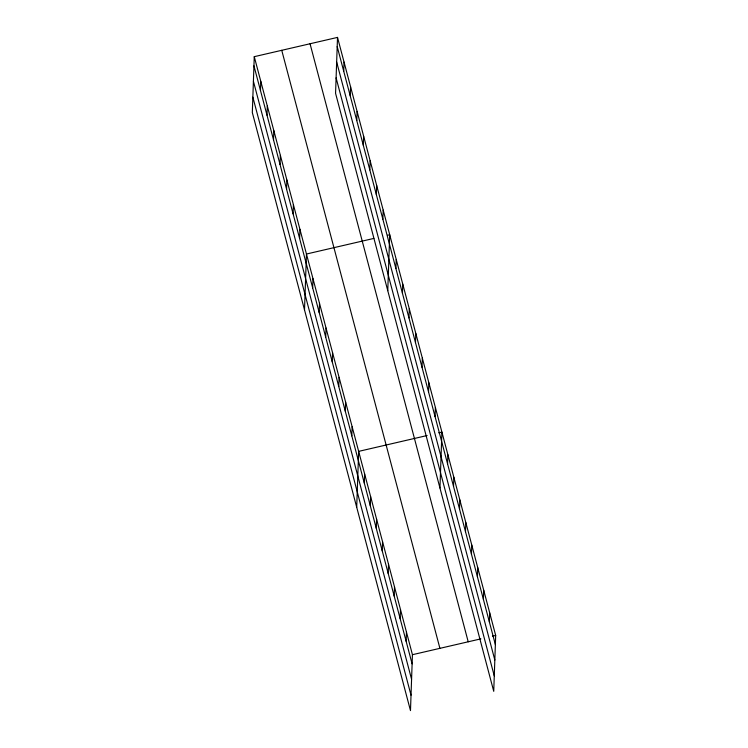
<?xml version="1.0" encoding="UTF-8"?>
<svg xmlns="http://www.w3.org/2000/svg" width="748" height="748" viewBox="0 0 748 748"><rect width="100%" height="100%" fill="white"/><g stroke="black" fill="none" stroke-linecap="round" stroke-linejoin="round"><path stroke-width="1.12" d="M254.264 56.67L252.319 112.565L410.484 710.6L412.438 654.696L254.264 56.67L337.516 37.4L495.681 635.435L493.736 691.33L335.562 93.304L337.516 37.4M260.472 90.508L260.79 81.336M266.999 115.183L267.317 106.001M273.516 139.848L273.843 130.676M280.042 164.513L280.369 155.341M286.568 189.188L286.886 180.006M293.094 213.853L293.412 204.681M299.621 238.528L299.939 229.346M304.511 309.915L306.465 254.021L373.86 238.416M312.664 287.858L312.991 278.686M319.19 312.533L319.508 303.351M325.717 337.198L326.034 328.026M332.243 361.864L332.561 352.691M343.725 71.247L344.043 62.065M338.76 386.538L339.087 377.357M350.242 95.912L350.569 86.74M345.286 411.204L345.613 402.031M356.768 120.578L357.095 111.405M351.812 435.878L352.13 426.697M363.294 145.252L363.612 136.071M356.703 507.266L358.657 451.371L427.117 435.523M369.821 169.918L370.138 160.745M364.313 483.133L364.631 473.961M376.347 194.592L376.665 185.411M370.288 505.723L370.606 496.55M382.864 219.258L383.191 210.085M376.263 528.322L376.581 519.14M387.763 290.654L389.717 234.75L387.604 235.237M382.237 550.911L382.555 541.739M395.916 268.597L396.234 259.416M388.212 573.501L388.53 564.329M402.443 293.263L402.761 284.09M394.187 596.1L394.505 586.918M408.969 317.928L409.287 308.756M400.161 618.69L400.479 609.517M415.486 342.603L415.813 333.421M406.136 641.279L406.463 632.107M422.012 367.268L422.339 358.096M428.539 391.943L428.856 382.761M435.065 416.608L435.383 407.436M439.955 488.005L441.909 432.101L438.739 432.83M447.566 463.872L447.884 454.691M453.54 486.462L453.858 477.289M459.515 509.051L459.833 499.879M465.49 531.641L465.808 522.469M471.464 554.24L471.782 545.058M477.439 576.83L477.757 567.657M483.414 599.419L483.732 590.247M489.388 622.018L489.706 612.836M412.438 654.696L480.889 638.857M492.511 636.165L495.681 635.435M337.198 46.572L495.363 644.608M336.656 62L494.83 660.026M336.104 77.886L494.269 675.912M310.046 43.758L468.211 641.793M281.744 50.312L439.908 648.338M253.946 65.843L412.111 663.869M253.413 81.261L411.578 679.296M252.852 97.147L411.017 695.182"/></g></svg>
